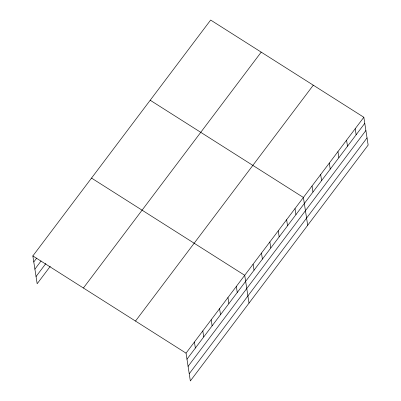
<?xml version="1.0" encoding="UTF-8"?>
<svg xmlns="http://www.w3.org/2000/svg" width="401" height="401" viewBox="0 0 401 401"><rect width="100%" height="100%" fill="white"/><g stroke="black" fill="none" stroke-linecap="round" stroke-linejoin="round"><path stroke-width="0.6" d="M50.275 266.324L37.158 283.733L32.852 255.928L210.655 20.05L363.842 117.267L368.148 145.072L190.345 380.95L186.039 353.146L363.842 117.267M33.784 261.968L36.702 258.099M34.897 269.146L41.092 260.931M36.045 276.55L45.884 263.497M83.403 288.013L261.206 52.13M135.488 321.066L313.291 85.187M186.971 359.186L364.78 123.307M188.084 366.369L365.892 130.49M189.232 373.767L367.035 137.889M150.205 100.25L303.392 197.467L307.692 225.272M91.528 178.089L244.715 275.307L249.021 303.111M32.852 255.928L186.039 353.146M355.211 128.726L356.143 134.761M346.574 140.185L347.507 146.22M337.938 151.638L338.87 157.678M329.301 163.097L330.234 169.132M320.665 174.555L321.597 180.59M312.028 186.009L312.96 192.049M295.011 208.585L295.943 214.625M286.625 219.708L287.562 225.743M278.244 230.826L279.176 236.866M269.863 241.948L270.795 247.983M261.477 253.066L262.414 259.106M253.096 264.189L254.034 270.224M236.334 286.429L237.267 292.464M227.948 297.547L228.886 303.582M219.568 308.67L220.505 314.705M211.187 319.787L212.119 325.823M202.806 330.905L203.738 336.945M194.42 342.028L195.357 348.063"/></g></svg>
